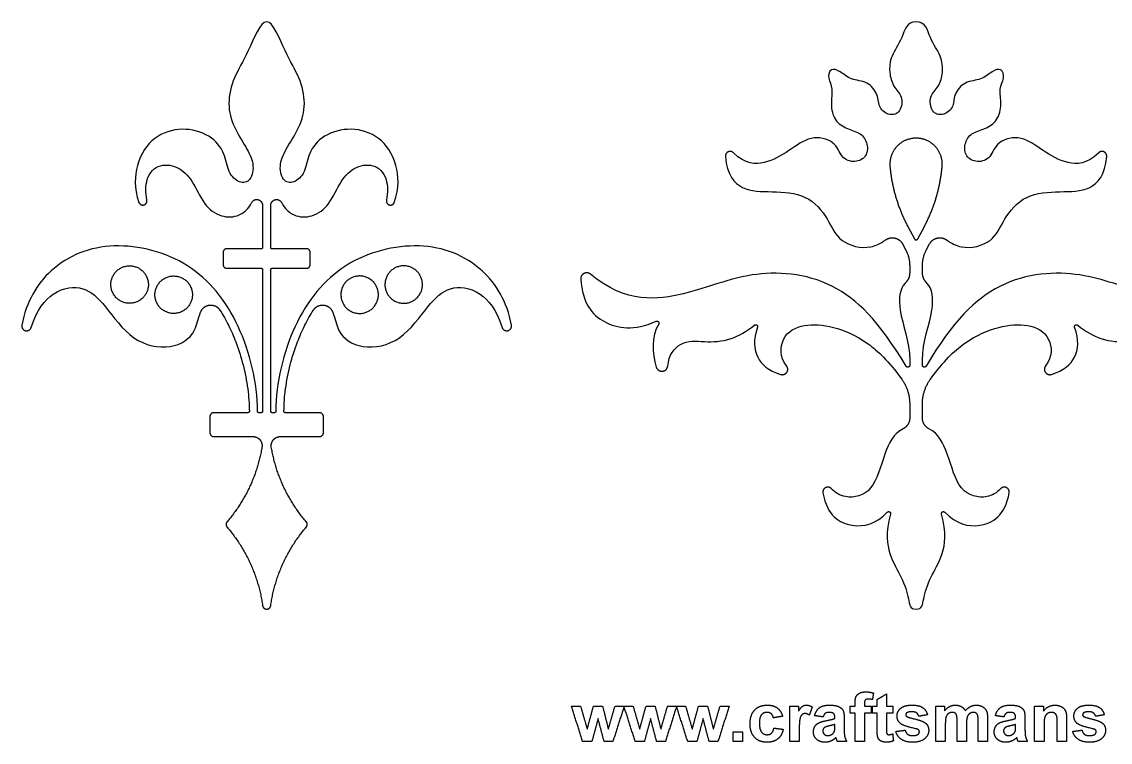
# Model space of a CAD drawing. Header units: millimetres. Extents: x -91 to 89, y -112 to 99.
# Drawn here: x -77.7 to 11.3, y -111.2 to -52.2 of the extents above; entities that cross this region are included whole.
import ezdxf

# ---------------------------------------------------------------- set-up
doc = ezdxf.new("R2010")
doc.units = ezdxf.units.MM
doc.header["$MEASUREMENT"] = 0
doc.layers.add('Layer 03', color=5, linetype='Continuous')

msp = doc.modelspace()

# ---------------------------------------------------------------- linework, layer by layer
at = {"layer": 'Layer 03'}
for p, q in [((-58.009, -67.253), (-58.009, -70.716)), ((-57.34, -70.716), (-57.34, -67.253)), ((-5.228, -68.975), (-4.685, -70)), ((-4.407, -70), (-3.864, -68.975)), ((-61.229, -71.089), (-61.229, -72.127)), ((-58.11, -70.817), (-60.957, -70.817)), ((-54.392, -70.817), (-57.239, -70.817)), ((-54.12, -72.127), (-54.12, -71.089)), ((-5.651, -70.412), (-5.382, -70.919)), ((-3.71, -70.919), (-3.441, -70.412)), ((-60.957, -72.399), (-58.11, -72.399)), ((-58.009, -72.5), (-58.009, -84.125)), ((-57.34, -84.125), (-57.34, -72.5)), ((-57.239, -72.399), (-54.392, -72.399)), ((-5.069, -72.177), (-5.069, -72.783)), ((-4.023, -72.783), (-4.023, -72.177)), ((-5.069, -79.914), (-5.069, -80.344)), ((-4.023, -80.344), (-4.023, -79.914)), ((-5.069, -83.49), (-5.069, -84.69)), ((-4.023, -84.69), (-4.023, -83.49)), ((-62.325, -84.561), (-62.325, -85.845)), ((-59.191, -84.225), (-61.989, -84.225)), ((-58.11, -84.225), (-58.32, -84.225)), ((-57.029, -84.225), (-57.239, -84.225)), ((-53.36, -84.225), (-56.158, -84.225)), ((-53.024, -85.845), (-53.024, -84.561)), ((-61.989, -86.181), (-58.791, -86.181)), ((-56.558, -86.181), (-53.36, -86.181))]:
    msp.add_line(p, q, dxfattribs=at)
for points, knots in [([(-57.674, -52.228), (-58.202, -52.228), (-59.242, -54.987), (-60.408, -56.723), (-60.939, -58.979), (-60.401, -60.869), (-59.322, -62.525), (-58.651, -63.845), (-58.935, -65.311), (-59.91, -65.515), (-60.868, -64.603), (-61.036, -62.991), (-62.2, -61.457), (-64.602, -60.791), (-66.982, -61.55), (-68.362, -63.56), (-68.545, -65.831), (-68.119, -67.013)], [597.810959, 597.810959, 597.810959, 597.810959, 598.488059, 599.165159, 599.842259, 600.519358, 601.196458, 601.873558, 602.550658, 603.227757, 603.904857, 604.581957, 605.259057, 605.936156, 606.613256, 607.290356, 607.833655, 607.833655, 607.833655, 607.833655]), ([(-47.23, -67.013), (-46.804, -65.831), (-46.987, -63.56), (-48.367, -61.55), (-50.747, -60.791), (-53.148, -61.457), (-54.313, -62.991), (-54.481, -64.603), (-55.439, -65.515), (-56.413, -65.311), (-56.698, -63.845), (-56.027, -62.525), (-54.948, -60.869), (-54.41, -58.979), (-54.941, -56.723), (-56.107, -54.987), (-57.146, -52.228), (-57.674, -52.228)], [587.788264, 587.788264, 587.788264, 587.788264, 588.331563, 589.008663, 589.685763, 590.362862, 591.039962, 591.717062, 592.394162, 593.071261, 593.748361, 594.425461, 595.10256, 595.77966, 596.45676, 597.13386, 597.810959, 597.810959, 597.810959, 597.810959]), ([(-4.546, -52.228), (-5.335, -52.228), (-5.607, -53.618), (-6.676, -55.06), (-6.762, -56.386), (-6.45, -57.561), (-5.584, -58.298), (-5.788, -59.672), (-6.682, -59.979), (-7.677, -59.283), (-7.57, -58.223), (-8.511, -57.057), (-9.911, -57.033), (-10.767, -56.235), (-11.569, -55.99), (-11.812, -56.842), (-11.307, -57.674), (-11.572, -58.952), (-11.268, -60.342), (-10.175, -61.049), (-9.013, -61.295), (-8.465, -62.231), (-8.545, -63.29), (-9.537, -63.824), (-10.703, -63.42), (-11.098, -61.963), (-13.192, -61.478), (-14.921, -62.813), (-16.759, -63.892), (-18.498, -63.933), (-19.495, -62.951)], [429.206409, 429.206409, 429.206409, 429.206409, 429.499478, 429.792547, 430.085617, 430.378686, 430.671755, 430.964824, 431.257894, 431.550963, 431.844032, 432.137102, 432.430171, 432.72324, 433.01631, 433.309379, 433.602448, 433.895517, 434.188587, 434.481656, 434.774725, 435.067795, 435.360864, 435.653933, 435.947003, 436.240072, 436.533141, 436.826211, 437.11928, 437.378298, 437.378298, 437.378298, 437.378298]), ([(10.403, -62.951), (9.405, -63.933), (7.667, -63.892), (5.829, -62.813), (4.099, -61.478), (2.006, -61.963), (1.611, -63.42), (0.445, -63.824), (-0.548, -63.29), (-0.627, -62.231), (-0.079, -61.295), (1.083, -61.049), (2.176, -60.342), (2.48, -58.952), (2.214, -57.674), (2.72, -56.842), (2.477, -55.99), (1.675, -56.235), (0.819, -57.033), (-0.581, -57.057), (-1.522, -58.223), (-1.416, -59.283), (-2.411, -59.979), (-3.304, -59.672), (-3.508, -58.298), (-2.642, -57.561), (-2.33, -56.386), (-2.416, -55.06), (-3.486, -53.618), (-3.757, -52.228), (-4.546, -52.228)], [421.034519, 421.034519, 421.034519, 421.034519, 421.293537, 421.586607, 421.879676, 422.172745, 422.465815, 422.758884, 423.051953, 423.345023, 423.638092, 423.931161, 424.22423, 424.5173, 424.810369, 425.103438, 425.396508, 425.689577, 425.982646, 426.275716, 426.568785, 426.861854, 427.154923, 427.447993, 427.741062, 428.034131, 428.327201, 428.62027, 428.913339, 429.206409, 429.206409, 429.206409, 429.206409]), ([(-67.478, -66.838), (-67.603, -66.183), (-67.553, -64.823), (-66.452, -63.779), (-64.733, -64.067), (-63.614, -65.404), (-62.736, -67.464), (-61.168, -68.33), (-59.907, -68.159), (-59.173, -67.554), (-58.908, -67.037)], [608.131167, 608.131167, 608.131167, 608.131167, 608.590663, 609.206588, 609.822513, 610.438437, 611.054362, 611.670287, 612.286212, 612.673117, 612.673117, 612.673117, 612.673117]), ([(-56.441, -67.037), (-56.176, -67.554), (-55.442, -68.159), (-54.181, -68.33), (-52.613, -67.464), (-51.734, -65.404), (-50.616, -64.067), (-48.897, -63.779), (-47.796, -64.823), (-47.746, -66.183), (-47.871, -66.838)], [582.948802, 582.948802, 582.948802, 582.948802, 583.335707, 583.951632, 584.567557, 585.183482, 585.799406, 586.415331, 587.031256, 587.490751, 587.490751, 587.490751, 587.490751]), ([(-20.142, -63.254), (-20.013, -64.79), (-18.775, -66.17), (-16.403, -66.093), (-13.398, -66.278), (-11.642, -68.402), (-10.949, -70.33), (-8.611, -70.92), (-7.493, -70.399), (-7.028, -70.077)], [437.555504, 437.555504, 437.555504, 437.555504, 438.095485, 438.682979, 439.270473, 439.857967, 440.445461, 441.032955, 441.318454, 441.318454, 441.318454, 441.318454]), ([(-2.064, -70.077), (-1.6, -70.399), (-0.481, -70.92), (1.857, -70.33), (2.55, -68.402), (4.306, -66.278), (7.311, -66.093), (9.683, -66.17), (10.92, -64.79), (11.05, -63.254)], [417.094364, 417.094364, 417.094364, 417.094364, 417.379862, 417.967356, 418.55485, 419.142344, 419.729838, 420.317332, 420.857313, 420.857313, 420.857313, 420.857313]), ([(-58.421, -84.126), (-58.437, -81.774), (-59.641, -76.724), (-63.73, -71.634), (-70.365, -69.952), (-75.39, -71.921), (-77.347, -75.14), (-77.702, -77.053)], [620.064595, 620.064595, 620.064595, 620.064595, 622.060127, 624.083897, 626.107667, 628.131437, 629.809717, 629.809717, 629.809717, 629.809717]), ([(-37.647, -77.053), (-38.001, -75.14), (-39.959, -71.921), (-44.983, -69.952), (-51.619, -71.634), (-55.708, -76.724), (-56.912, -81.774), (-56.928, -84.126)], [663.776913, 663.776913, 663.776913, 663.776913, 665.455193, 667.478962, 669.502732, 671.526502, 673.522034, 673.522034, 673.522034, 673.522034]), ([(-5.361, -80.424), (-7.581, -76.7), (-11.46, -72.874), (-18.382, -72.54), (-22.853, -74.629), (-28.296, -75.323), (-31.17, -72.896)], [443.765476, 443.765476, 443.765476, 443.765476, 445.193341, 446.792217, 448.391094, 449.901583, 449.901583, 449.901583, 449.901583]), ([(22.078, -72.896), (19.204, -75.323), (13.76, -74.629), (9.29, -72.54), (2.368, -72.874), (-1.511, -76.7), (-3.731, -80.424)], [408.511234, 408.511234, 408.511234, 408.511234, 410.021723, 411.6206, 413.219476, 414.647341, 414.647341, 414.647341, 414.647341]), ([(-76.935, -77.242), (-76.481, -75.774), (-74.988, -74.006), (-72.547, -73.802), (-70.957, -75.279), (-68.723, -78.52), (-65.39, -79.163), (-63.491, -77.889), (-63.291, -76.549), (-63.08, -75.99)], [630.16707, 630.16707, 630.16707, 630.16707, 630.99217, 632.01368, 633.035191, 634.056702, 635.078213, 636.099724, 636.687882, 636.687882, 636.687882, 636.687882]), ([(-52.269, -75.99), (-52.058, -76.549), (-51.858, -77.889), (-49.959, -79.163), (-46.625, -78.52), (-44.392, -75.279), (-42.802, -73.802), (-40.361, -74.006), (-38.868, -75.774), (-38.414, -77.242)], [656.898748, 656.898748, 656.898748, 656.898748, 657.486906, 658.508417, 659.529928, 660.551438, 661.572949, 662.59446, 663.41956, 663.41956, 663.41956, 663.41956]), ([(-31.979, -73.31), (-31.831, -75.235), (-30.376, -77.151), (-27.613, -77.538), (-25.802, -76.748)], [450.122682, 450.122682, 450.122682, 450.122682, 451.071548, 452.009291, 452.009291, 452.009291, 452.009291]), ([(-5.428, -73.613), (-5.912, -74.067), (-6.056, -76.223), (-5.069, -78.354), (-5.069, -79.914)], [442.277703, 442.277703, 442.277703, 442.277703, 442.82363, 443.605225, 443.605225, 443.605225, 443.605225]), ([(-4.023, -79.914), (-4.023, -78.354), (-3.036, -76.223), (-3.18, -74.067), (-3.664, -73.613)], [414.807592, 414.807592, 414.807592, 414.807592, 415.589187, 416.135114, 416.135114, 416.135114, 416.135114]), ([(-61.503, -75.824), (-61.244, -76.227), (-60.765, -77.078), (-60.113, -78.578), (-59.565, -80.316), (-59.192, -82.225), (-59.095, -83.507), (-59.09, -84.124)], [637.273211, 637.273211, 637.273211, 637.273211, 637.702735, 638.146408, 638.737178, 639.333392, 639.886588, 639.886588, 639.886588, 639.886588]), ([(-56.259, -84.124), (-56.254, -83.507), (-56.157, -82.225), (-55.784, -80.316), (-55.236, -78.578), (-54.584, -77.078), (-54.105, -76.227), (-53.846, -75.824)], [653.700042, 653.700042, 653.700042, 653.700042, 654.253238, 654.849452, 655.440221, 655.883894, 656.313419, 656.313419, 656.313419, 656.313419]), ([(-24.864, -80.407), (-24.771, -79.508), (-23.775, -78.23), (-21.879, -78.459), (-19.892, -78.395), (-18.409, -77.599), (-17.768, -77.059)], [453.07215, 453.07215, 453.07215, 453.07215, 453.480541, 453.971515, 454.462489, 454.843851, 454.843851, 454.843851, 454.843851]), ([(-17.519, -77.233), (-17.895, -78.265), (-17.735, -79.843), (-16.647, -80.76), (-15.624, -81.093)], [454.922436, 454.922436, 454.922436, 454.922436, 455.476891, 456.031351, 456.031351, 456.031351, 456.031351]), ([(-15.142, -80.394), (-15.73, -79.665), (-15.598, -77.802), (-13.73, -76.896), (-11.394, -77.1), (-8.79, -78.121), (-6.828, -79.965), (-5.722, -81.483)], [456.248354, 456.248354, 456.248354, 456.248354, 456.800665, 457.467115, 458.133564, 458.800013, 459.302136, 459.302136, 459.302136, 459.302136]), ([(-3.37, -81.483), (-2.265, -79.965), (-0.302, -78.121), (2.302, -77.1), (4.638, -76.896), (6.506, -77.802), (6.638, -79.665), (6.05, -80.394)], [399.110681, 399.110681, 399.110681, 399.110681, 399.612804, 400.279253, 400.945703, 401.612152, 402.164463, 402.164463, 402.164463, 402.164463]), ([(6.532, -81.093), (7.555, -80.76), (8.642, -79.843), (8.803, -78.265), (8.427, -77.233)], [402.381466, 402.381466, 402.381466, 402.381466, 402.935926, 403.490381, 403.490381, 403.490381, 403.490381]), ([(8.676, -77.059), (9.317, -77.599), (10.8, -78.395), (12.787, -78.459), (14.683, -78.23), (15.679, -79.508), (15.772, -80.407)], [403.568966, 403.568966, 403.568966, 403.568966, 403.950329, 404.441302, 404.932276, 405.340667, 405.340667, 405.340667, 405.340667]), ([(-5.603, -85.542), (-6.392, -85.925), (-7.294, -87.866), (-7.98, -90.835), (-10.128, -91.352), (-11.159, -90.792), (-11.466, -90.452)], [387.221119, 387.221119, 387.221119, 387.221119, 387.644033, 388.222946, 388.80186, 389.159843, 389.159843, 389.159843, 389.159843]), ([(2.374, -90.452), (2.067, -90.792), (1.036, -91.352), (-1.113, -90.835), (-1.798, -87.866), (-2.7, -85.925), (-3.49, -85.542)], [396.330184, 396.330184, 396.330184, 396.330184, 396.688167, 397.26708, 397.845994, 398.268908, 398.268908, 398.268908, 398.268908]), ([(-12.165, -90.793), (-11.84, -92.633), (-9.916, -93.876), (-7.808, -93.331), (-6.898, -92.371)], [389.35962, 389.35962, 389.35962, 389.35962, 390.159127, 390.878226, 390.878226, 390.878226, 390.878226]), ([(-2.194, -92.371), (-1.285, -93.331), (0.824, -93.876), (2.747, -92.633), (3.073, -90.793)], [394.611801, 394.611801, 394.611801, 394.611801, 395.3309, 396.130407, 396.130407, 396.130407, 396.130407]), ([(-6.633, -92.521), (-7.067, -94.083), (-6.74, -96.109), (-5.676, -97.653), (-5.069, -99.61), (-5.069, -100.304), (-4.546, -100.304)], [390.957857, 390.957857, 390.957857, 390.957857, 391.357336, 391.819895, 392.282454, 392.745013, 392.745013, 392.745013, 392.745013]), ([(-4.546, -100.304), (-4.023, -100.304), (-4.023, -99.61), (-3.416, -97.653), (-2.352, -96.109), (-2.025, -94.083), (-2.459, -92.521)], [392.745013, 392.745013, 392.745013, 392.745013, 393.207573, 393.670132, 394.132691, 394.53217, 394.53217, 394.53217, 394.53217])]:
    msp.add_open_spline(points, degree=3, knots=knots, dxfattribs=at)
for points, weights, knots in [([(-2.412, -64.091), (-2.326, -63.15), (-2.964, -62.452), (-3.601, -61.755), (-4.546, -61.755), (-5.491, -61.755), (-6.128, -62.452), (-6.766, -63.15), (-6.68, -64.091)], [1, 0.914977813832, 1, 0.914977813832, 1, 0.914977813832, 1, 0.914977813832, 1], [21.699506, 21.699506, 21.699506, 22.03969, 22.03969, 22.379874, 22.379874, 22.720058, 22.720058, 23.060242, 23.060242, 23.060242]), ([(-19.495, -62.951), (-19.684, -62.764), (-19.924, -62.877), (-20.164, -62.99), (-20.142, -63.254)], [1, 0.820683542488, 1, 0.820683542488, 1], [437.3782982, 437.3782982, 437.3782982, 437.4669013, 437.4669013, 437.5555045, 437.5555045, 437.5555045]), ([(11.05, -63.254), (11.072, -62.99), (10.832, -62.877), (10.592, -62.764), (10.403, -62.951)], [1, 0.820683542488, 1, 0.820683542488, 1], [420.8573128, 420.8573128, 420.8573128, 420.9459159, 420.9459159, 421.034519, 421.034519, 421.034519]), ([(-58.908, -67.037), (-58.738, -66.703), (-58.374, -66.791), (-58.009, -66.879), (-58.009, -67.253)], [1, 0.785535390589, 1, 0.785535390589, 1], [612.6731171, 612.6731171, 612.6731171, 612.8627094, 612.8627094, 613.0523016, 613.0523016, 613.0523016]), ([(-57.34, -67.253), (-57.34, -66.879), (-56.975, -66.791), (-56.611, -66.703), (-56.441, -67.037)], [1, 0.785535390589, 1, 0.785535390589, 1], [582.5696173, 582.5696173, 582.5696173, 582.7592095, 582.7592095, 582.9488017, 582.9488017, 582.9488017]), ([(-68.119, -67.013), (-68.015, -67.304), (-67.717, -67.222), (-67.42, -67.141), (-67.478, -66.838)], [1, 0.734241013648, 1, 0.734241013648, 1], [607.8336546, 607.8336546, 607.8336546, 607.982411, 607.982411, 608.1311675, 608.1311675, 608.1311675]), ([(-47.871, -66.838), (-47.929, -67.141), (-47.632, -67.222), (-47.334, -67.304), (-47.23, -67.013)], [1, 0.734241013648, 1, 0.734241013648, 1], [587.4907514, 587.4907514, 587.4907514, 587.6395078, 587.6395078, 587.7882643, 587.7882643, 587.7882643]), ([(-7.028, -70.077), (-6.678, -69.835), (-6.264, -69.935), (-5.85, -70.036), (-5.651, -70.412)], [1, 0.91213295354, 1, 0.91213295354, 1], [441.3184537, 441.3184537, 441.3184537, 441.4714247, 441.4714247, 441.6243956, 441.6243956, 441.6243956]), ([(-4.685, -70), (-4.641, -70.084), (-4.546, -70.084), (-4.452, -70.084), (-4.407, -70)], [1, 0.856849712515, 1, 0.856849712515, 1], [24.26201143, 24.26201143, 24.26201143, 24.29451153, 24.29451153, 24.32701163, 24.32701163, 24.32701163]), ([(-3.441, -70.412), (-3.242, -70.036), (-2.828, -69.935), (-2.414, -69.835), (-2.064, -70.077)], [1, 0.91213295354, 1, 0.91213295354, 1], [416.7884216, 416.7884216, 416.7884216, 416.9413925, 416.9413925, 417.0943635, 417.0943635, 417.0943635]), ([(-67.499, -74.397), (-66.841, -73.011), (-68.227, -72.352), (-69.613, -71.694), (-70.272, -73.08), (-70.93, -74.466), (-69.544, -75.125), (-68.158, -75.783), (-67.499, -74.397)], [1, 0.707106781187, 1, 0.707106781187, 1, 0.707106781187, 1, 0.707106781187, 1], [0, 0, 0, 0.720029, 0.720029, 1.440058, 1.440058, 2.160086, 2.160086, 2.880115, 2.880115, 2.880115]), ([(-47.85, -74.397), (-48.508, -73.011), (-47.122, -72.352), (-45.736, -71.694), (-45.077, -73.08), (-44.419, -74.466), (-45.805, -75.125), (-47.191, -75.783), (-47.85, -74.397)], [1, 0.707106781187, 1, 0.707106781187, 1, 0.707106781187, 1, 0.707106781187, 1], [0, 0, 0, 0.720029, 0.720029, 1.440058, 1.440058, 2.160086, 2.160086, 2.880115, 2.880115, 2.880115]), ([(-31.17, -72.896), (-31.42, -72.684), (-31.712, -72.834), (-32.004, -72.983), (-31.979, -73.31)], [1, 0.832559670401, 1, 0.832559670401, 1], [449.9015834, 449.9015834, 449.9015834, 450.0121326, 450.0121326, 450.1226819, 450.1226819, 450.1226819]), ([(-63.895, -75.229), (-63.237, -73.842), (-64.623, -73.184), (-66.009, -72.526), (-66.668, -73.912), (-67.326, -75.298), (-65.94, -75.956), (-64.554, -76.615), (-63.895, -75.229)], [1, 0.707106781187, 1, 0.707106781187, 1, 0.707106781187, 1, 0.707106781187, 1], [0, 0, 0, 0.720029, 0.720029, 1.440058, 1.440058, 2.160086, 2.160086, 2.880115, 2.880115, 2.880115]), ([(-51.454, -75.229), (-52.112, -73.842), (-50.726, -73.184), (-49.34, -72.526), (-48.681, -73.912), (-48.023, -75.298), (-49.409, -75.956), (-50.795, -76.615), (-51.454, -75.229)], [1, 0.707106781187, 1, 0.707106781187, 1, 0.707106781187, 1, 0.707106781187, 1], [0, 0, 0, 0.720029, 0.720029, 1.440058, 1.440058, 2.160086, 2.160086, 2.880115, 2.880115, 2.880115]), ([(-63.08, -75.99), (-62.886, -75.479), (-62.343, -75.422), (-61.799, -75.365), (-61.503, -75.824)], [1, 0.851507702122, 1, 0.851507702122, 1], [636.6878819, 636.6878819, 636.6878819, 636.9805463, 636.9805463, 637.2732106, 637.2732106, 637.2732106]), ([(-53.846, -75.824), (-53.55, -75.365), (-53.006, -75.422), (-52.463, -75.479), (-52.269, -75.99)], [1, 0.851507702122, 1, 0.851507702122, 1], [656.313419, 656.313419, 656.313419, 656.6060833, 656.6060833, 656.8987477, 656.8987477, 656.8987477]), ([(-77.702, -77.053), (-77.77, -77.42), (-77.408, -77.51), (-77.045, -77.599), (-76.935, -77.242)], [1, 0.727449427639, 1, 0.727449427639, 1], [629.8097167, 629.8097167, 629.8097167, 629.9883932, 629.9883932, 630.1670698, 630.1670698, 630.1670698]), ([(-38.414, -77.242), (-38.303, -77.599), (-37.941, -77.51), (-37.579, -77.42), (-37.647, -77.053)], [1, 0.727449427639, 1, 0.727449427639, 1], [663.4195598, 663.4195598, 663.4195598, 663.5982364, 663.5982364, 663.7769129, 663.7769129, 663.7769129]), ([(-25.802, -76.748), (-25.698, -76.703), (-25.622, -76.787), (-25.547, -76.871), (-25.603, -76.97)], [1, 0.810960588593, 1, 0.810960588593, 1], [452.00929112, 452.00929112, 452.00929112, 452.04679138, 452.04679138, 452.08429164, 452.08429164, 452.08429164]), ([(-17.768, -77.059), (-17.676, -76.981), (-17.577, -77.051), (-17.478, -77.12), (-17.519, -77.233)], [1, 0.793124476078, 1, 0.793124476078, 1], [454.8438511, 454.8438511, 454.8438511, 454.88314356, 454.88314356, 454.92243602, 454.92243602, 454.92243602]), ([(8.427, -77.233), (8.386, -77.12), (8.485, -77.051), (8.583, -76.981), (8.676, -77.059)], [1, 0.793124476078, 1, 0.793124476078, 1], [403.4903812, 403.4903812, 403.4903812, 403.52967366, 403.52967366, 403.56896612, 403.56896612, 403.56896612]), ([(-25.798, -80.507), (-25.677, -80.876), (-25.291, -80.835), (-24.904, -80.793), (-24.864, -80.407)], [1, 0.777176631772, 1, 0.777176631772, 1], [452.8223407, 452.8223407, 452.8223407, 452.9472453, 452.9472453, 453.0721498, 453.0721498, 453.0721498]), ([(-15.624, -81.093), (-15.31, -81.195), (-15.122, -80.923), (-14.934, -80.651), (-15.142, -80.394)], [1, 0.801435381096, 1, 0.801435381096, 1], [456.0313513, 456.0313513, 456.0313513, 456.1398528, 456.1398528, 456.2483542, 456.2483542, 456.2483542]), ([(-5.069, -80.344), (-5.069, -80.463), (-5.185, -80.495), (-5.3, -80.527), (-5.361, -80.424)], [1, 0.795455018666, 1, 0.795455018666, 1], [443.68735122, 443.68735122, 443.68735122, 443.72641352, 443.72641352, 443.76547582, 443.76547582, 443.76547582]), ([(-3.731, -80.424), (-3.792, -80.527), (-3.907, -80.495), (-4.023, -80.463), (-4.023, -80.344)], [1, 0.795455018666, 1, 0.795455018666, 1], [414.6473414, 414.6473414, 414.6473414, 414.68640369, 414.68640369, 414.72546599, 414.72546599, 414.72546599]), ([(6.05, -80.394), (5.842, -80.651), (6.03, -80.923), (6.217, -81.195), (6.532, -81.093)], [1, 0.801435381096, 1, 0.801435381096, 1], [402.164463, 402.164463, 402.164463, 402.2729644, 402.2729644, 402.3814659, 402.3814659, 402.3814659]), ([(-59.09, -84.124), (-59.09, -84.166), (-59.12, -84.196), (-59.149, -84.225), (-59.191, -84.225)], [1, 0.923161131106, 1, 0.923161131106, 1], [639.88658751, 639.88658751, 639.88658751, 639.91026183, 639.91026183, 639.93393616, 639.93393616, 639.93393616]), ([(-56.158, -84.225), (-56.2, -84.225), (-56.229, -84.196), (-56.259, -84.166), (-56.259, -84.124)], [1, 0.923161131106, 1, 0.923161131106, 1], [653.65269343, 653.65269343, 653.65269343, 653.67636776, 653.67636776, 653.70004209, 653.70004209, 653.70004209]), ([(-58.791, -86.181), (-58.446, -86.181), (-58.224, -86.444), (-58.001, -86.707), (-58.057, -87.047)], [1, 0.907307076305, 1, 0.907307076305, 1], [641.9485602, 641.9485602, 641.9485602, 642.1413633, 642.1413633, 642.3341663, 642.3341663, 642.3341663]), ([(-57.292, -87.047), (-57.348, -86.707), (-57.125, -86.444), (-56.903, -86.181), (-56.558, -86.181)], [1, 0.907307076305, 1, 0.907307076305, 1], [651.2524633, 651.2524633, 651.2524633, 651.4452663, 651.4452663, 651.6380694, 651.6380694, 651.6380694]), ([(-11.466, -90.452), (-11.67, -90.225), (-11.944, -90.359), (-12.218, -90.493), (-12.165, -90.793)], [1, 0.798684498977, 1, 0.798684498977, 1], [389.1598433, 389.1598433, 389.1598433, 389.2597316, 389.2597316, 389.3596199, 389.3596199, 389.3596199]), ([(3.073, -90.793), (3.126, -90.493), (2.852, -90.359), (2.578, -90.225), (2.374, -90.452)], [1, 0.798684498977, 1, 0.798684498977, 1], [396.130407, 396.130407, 396.130407, 396.2302953, 396.2302953, 396.3301836, 396.3301836, 396.3301836]), ([(-6.898, -92.371), (-6.814, -92.282), (-6.707, -92.343), (-6.6, -92.403), (-6.633, -92.521)], [1, 0.787787185576, 1, 0.787787185576, 1], [390.87822609, 390.87822609, 390.87822609, 390.91804138, 390.91804138, 390.95785667, 390.95785667, 390.95785667]), ([(-2.459, -92.521), (-2.492, -92.403), (-2.385, -92.343), (-2.278, -92.282), (-2.194, -92.371)], [1, 0.787787185576, 1, 0.787787185576, 1], [394.53217025, 394.53217025, 394.53217025, 394.57198554, 394.57198554, 394.61180083, 394.61180083, 394.61180083]), ([(-58.009, -100.013), (-57.968, -100.304), (-57.674, -100.304), (-57.381, -100.304), (-57.34, -100.013)], [1, 0.75475483498, 1, 0.75475483498, 1], [646.6488027, 646.6488027, 646.6488027, 646.7933151, 646.7933151, 646.9378274, 646.9378274, 646.9378274])]:
    msp.add_rational_spline(points, weights, degree=2, knots=knots, dxfattribs=at)
for points, weights in [([(-6.68, -64.091), (-6.445, -66.679), (-5.228, -68.975)], [1, 0.980375418364, 1]), ([(-3.864, -68.975), (-2.647, -66.679), (-2.412, -64.091)], [1, 0.980375418365, 1]), ([(-60.957, -70.817), (-61.229, -70.817), (-61.229, -71.089)], [1, 0.707106781187, 1]), ([(-58.009, -70.716), (-58.009, -70.817), (-58.11, -70.817)], [1, 0.707106781185, 1]), ([(-57.239, -70.817), (-57.34, -70.817), (-57.34, -70.716)], [1, 0.707106781185, 1]), ([(-54.12, -71.089), (-54.12, -70.817), (-54.392, -70.817)], [1, 0.707106781186, 1]), ([(-5.382, -70.919), (-5.069, -71.509), (-5.069, -72.177)], [1, 0.970444641842, 1]), ([(-4.023, -72.177), (-4.023, -71.509), (-3.71, -70.919)], [1, 0.970444641842, 1]), ([(-61.229, -72.127), (-61.229, -72.399), (-60.957, -72.399)], [1, 0.707106781187, 1]), ([(-54.392, -72.399), (-54.12, -72.399), (-54.12, -72.127)], [1, 0.707106781187, 1]), ([(-58.11, -72.399), (-58.009, -72.399), (-58.009, -72.5)], [1, 0.707106781187, 1]), ([(-57.34, -72.5), (-57.34, -72.399), (-57.239, -72.399)], [1, 0.707106781187, 1]), ([(-5.069, -72.783), (-5.069, -73.276), (-5.428, -73.613)], [1, 0.917806467138, 1]), ([(-3.664, -73.613), (-4.023, -73.276), (-4.023, -72.783)], [1, 0.917806467138, 1]), ([(-5.722, -81.483), (-5.069, -82.38), (-5.069, -83.49)], [1, 0.950906016691, 1]), ([(-4.023, -83.49), (-4.023, -82.38), (-3.37, -81.483)], [1, 0.950906016691, 1]), ([(-61.989, -84.225), (-62.325, -84.225), (-62.325, -84.561)], [1, 0.707106781186, 1]), ([(-58.32, -84.225), (-58.42, -84.225), (-58.421, -84.126)], [1, 0.709581203343, 1]), ([(-58.009, -84.125), (-58.009, -84.225), (-58.11, -84.225)], [1, 0.707106781188, 1]), ([(-57.239, -84.225), (-57.34, -84.225), (-57.34, -84.125)], [1, 0.707106781188, 1]), ([(-56.928, -84.126), (-56.929, -84.225), (-57.029, -84.225)], [1, 0.709581203343, 1]), ([(-53.024, -84.561), (-53.024, -84.225), (-53.36, -84.225)], [1, 0.707106781187, 1]), ([(-5.069, -84.69), (-5.069, -85.283), (-5.603, -85.542)], [1, 0.847505321462, 1]), ([(-3.49, -85.542), (-4.023, -85.283), (-4.023, -84.69)], [1, 0.847505321462, 1]), ([(-62.325, -85.845), (-62.325, -86.181), (-61.989, -86.181)], [1, 0.707107060511, 0.999999441351]), ([(-53.36, -86.181), (-53.024, -86.181), (-53.024, -85.845)], [0.999999720676, 0.707106920849, 1]), ([(-58.057, -87.047), (-58.632, -90.498), (-60.912, -93.153)], [1, 0.963176323131, 1]), ([(-54.437, -93.153), (-56.717, -90.498), (-57.292, -87.047)], [1, 0.963176323078, 1]), ([(-60.912, -93.153), (-61.101, -93.373), (-60.912, -93.594)], [1, 0.758689175746, 1]), ([(-54.437, -93.594), (-54.248, -93.373), (-54.437, -93.153)], [1, 0.758685471468, 1]), ([(-60.912, -93.594), (-58.521, -96.378), (-58.009, -100.013)], [1, 0.959698468366, 1]), ([(-57.34, -100.013), (-56.828, -96.378), (-54.437, -93.594)], [1, 0.959698511524, 1])]:
    msp.add_rational_spline(points, weights, degree=2, dxfattribs=at)
for points, degree in [([(-25.603, -76.97), (-26.189, -77.999), (-26.183, -79.33), (-25.798, -80.507)], 3), ([(-9.536, -108.021), (-9.536, -107.659), (-9.459, -107.481)], 2), ([(-9.459, -107.481), (-9.383, -107.302), (-9.178, -107.19)], 2), ([(-9.178, -107.19), (-8.973, -107.077), (-8.659, -107.077)], 2), ([(-8.699, -107.746), (-8.77, -107.822), (-8.77, -108.038)], 2), ([(-8.463, -107.67), (-8.628, -107.67), (-8.699, -107.746)], 2), ([(-8.659, -107.077), (-8.338, -107.077), (-8.03, -107.176)], 2), ([(-8.116, -107.713), (-8.297, -107.67), (-8.463, -107.67)], 2), ([(-8.03, -107.176), (-8.073, -107.445), (-8.116, -107.713)], 2), ([(-7.733, -107.695), (-7.351, -107.472), (-6.968, -107.25)], 2), ([(-7.733, -108.238), (-7.733, -107.966), (-7.733, -107.695)], 2), ([(-6.968, -107.25), (-6.968, -107.744), (-6.968, -108.238)], 2), ([(-31.823, -111.127), (-32.284, -109.682), (-32.746, -108.238)], 2), ([(-32.746, -108.238), (-32.371, -108.238), (-31.996, -108.238)], 2), ([(-31.996, -108.238), (-31.723, -109.184), (-31.449, -110.131)], 2), ([(-31.449, -110.131), (-31.193, -109.184), (-30.936, -108.238)], 2), ([(-30.936, -108.238), (-30.565, -108.238), (-30.194, -108.238)], 2), ([(-30.194, -108.238), (-29.958, -109.184), (-29.721, -110.131)], 2), ([(-29.721, -110.131), (-29.447, -109.184), (-29.173, -108.238)], 2), ([(-28.425, -108.238), (-28.885, -109.682), (-29.346, -111.127)], 2), ([(-29.173, -108.238), (-28.799, -108.238), (-28.425, -108.238)], 2), ([(-27.526, -111.127), (-27.988, -109.682), (-28.449, -108.238)], 2), ([(-28.449, -108.238), (-28.075, -108.238), (-27.7, -108.238)], 2), ([(-27.7, -108.238), (-27.426, -109.184), (-27.153, -110.131)], 2), ([(-27.153, -110.131), (-26.896, -109.184), (-26.64, -108.238)], 2), ([(-26.64, -108.238), (-26.269, -108.238), (-25.898, -108.238)], 2), ([(-25.898, -108.238), (-25.661, -109.184), (-25.425, -110.131)], 2), ([(-25.425, -110.131), (-25.151, -109.184), (-24.876, -108.238)], 2), ([(-24.128, -108.238), (-24.589, -109.682), (-25.049, -111.127)], 2), ([(-24.876, -108.238), (-24.502, -108.238), (-24.128, -108.238)], 2), ([(-23.23, -111.127), (-23.692, -109.682), (-24.153, -108.238)], 2), ([(-24.153, -108.238), (-23.778, -108.238), (-23.403, -108.238)], 2), ([(-23.403, -108.238), (-23.13, -109.184), (-22.857, -110.131)], 2), ([(-22.857, -110.131), (-22.6, -109.184), (-22.344, -108.238)], 2), ([(-22.344, -108.238), (-21.973, -108.238), (-21.602, -108.238)], 2), ([(-21.602, -108.238), (-21.365, -109.184), (-21.128, -110.131)], 2), ([(-21.128, -110.131), (-20.854, -109.184), (-20.58, -108.238)], 2), ([(-19.832, -108.238), (-20.293, -109.682), (-20.753, -111.127)], 2), ([(-20.58, -108.238), (-20.206, -108.238), (-19.832, -108.238)], 2), ([(-18.128, -109.685), (-18.128, -108.966), (-17.753, -108.565)], 2), ([(-17.753, -108.565), (-17.378, -108.164), (-16.738, -108.164)], 2), ([(-16.738, -108.164), (-16.215, -108.164), (-15.906, -108.39)], 2), ([(-15.906, -108.39), (-15.597, -108.615), (-15.462, -109.077)], 2), ([(-14.869, -111.127), (-14.869, -109.682), (-14.869, -108.238)], 2), ([(-14.869, -108.238), (-14.511, -108.238), (-14.153, -108.238)], 2), ([(-14.153, -108.238), (-14.153, -108.442), (-14.153, -108.646)], 2), ([(-14.153, -108.646), (-13.979, -108.357), (-13.839, -108.26)], 2), ([(-13.839, -108.26), (-13.7, -108.164), (-13.523, -108.164)], 2), ([(-13.523, -108.164), (-13.273, -108.164), (-13.042, -108.309)], 2), ([(-13.042, -108.309), (-13.159, -108.644), (-13.276, -108.979)], 2), ([(-12.844, -109.028), (-12.73, -108.587), (-12.45, -108.376)], 2), ([(-12.45, -108.376), (-12.169, -108.164), (-11.617, -108.164)], 2), ([(-11.617, -108.164), (-11.116, -108.164), (-10.87, -108.285)], 2), ([(-10.87, -108.285), (-10.625, -108.407), (-10.525, -108.593)], 2), ([(-10.525, -108.593), (-10.425, -108.78), (-10.425, -109.28)], 2), ([(-9.931, -108.238), (-9.733, -108.238), (-9.536, -108.238)], 2), ([(-9.931, -108.831), (-9.931, -108.534), (-9.931, -108.238)], 2), ([(-9.536, -108.238), (-9.536, -108.13), (-9.536, -108.021)], 2), ([(-8.77, -108.038), (-8.77, -108.138), (-8.77, -108.238)], 2), ([(-8.77, -108.238), (-8.499, -108.238), (-8.227, -108.238)], 2), ([(-8.227, -108.238), (-8.227, -108.534), (-8.227, -108.831)], 2), ([(-8.104, -108.831), (-8.104, -108.534), (-8.104, -108.238)], 2), ([(-8.104, -108.238), (-7.918, -108.238), (-7.733, -108.238)], 2), ([(-6.968, -108.238), (-6.709, -108.238), (-6.449, -108.238)], 2), ([(-6.449, -108.238), (-6.449, -108.534), (-6.449, -108.831)], 2), ([(-6.104, -109.058), (-6.104, -108.679), (-5.807, -108.422)], 2), ([(-5.807, -108.422), (-5.511, -108.164), (-4.888, -108.164)], 2), ([(-4.888, -108.164), (-4.295, -108.164), (-4.007, -108.363)], 2), ([(-4.007, -108.363), (-3.719, -108.563), (-3.61, -108.954)], 2), ([(-2.918, -108.238), (-2.573, -108.238), (-2.227, -108.238)], 2), ([(-2.918, -111.127), (-2.918, -109.682), (-2.918, -108.238)], 2), ([(-2.227, -108.63), (-1.85, -108.164), (-1.329, -108.164)], 2), ([(-2.227, -108.238), (-2.227, -108.434), (-2.227, -108.63)], 2), ([(-1.329, -108.164), (-1.052, -108.164), (-0.848, -108.28)], 2), ([(-0.848, -108.28), (-0.645, -108.395), (-0.515, -108.63)], 2), ([(-0.515, -108.63), (-0.325, -108.395), (-0.106, -108.28)], 2), ([(-0.106, -108.28), (0.113, -108.164), (0.362, -108.164)], 2), ([(0.362, -108.164), (0.679, -108.164), (0.898, -108.293)], 2), ([(0.898, -108.293), (1.117, -108.423), (1.225, -108.674)], 2), ([(1.946, -109.028), (2.06, -108.587), (2.341, -108.376)], 2), ([(2.341, -108.376), (2.621, -108.164), (3.173, -108.164)], 2), ([(3.173, -108.164), (3.675, -108.164), (3.92, -108.285)], 2), ([(3.92, -108.285), (4.165, -108.407), (4.265, -108.593)], 2), ([(4.265, -108.593), (4.365, -108.78), (4.365, -109.28)], 2), ([(5.156, -111.127), (5.156, -109.682), (5.156, -108.238)], 2), ([(5.156, -108.238), (5.514, -108.238), (5.872, -108.238)], 2), ([(5.872, -108.659), (6.245, -108.164), (6.813, -108.164)], 2), ([(5.872, -108.238), (5.872, -108.449), (5.872, -108.659)], 2), ([(6.813, -108.164), (7.063, -108.164), (7.27, -108.255)], 2), ([(7.27, -108.255), (7.477, -108.347), (7.583, -108.488)], 2), ([(7.583, -108.488), (7.69, -108.63), (7.731, -108.81)], 2), ([(8.365, -109.058), (8.365, -108.679), (8.662, -108.422)], 2), ([(8.662, -108.422), (8.958, -108.164), (9.581, -108.164)], 2), ([(9.581, -108.164), (10.174, -108.164), (10.462, -108.363)], 2), ([(10.462, -108.363), (10.751, -108.563), (10.859, -108.954)], 2), ([(-30.56, -109.269), (-30.813, -110.198), (-31.065, -111.127)], 2), ([(-30.071, -111.127), (-30.316, -110.198), (-30.56, -109.269)], 2), ([(-26.264, -109.269), (-26.516, -110.198), (-26.769, -111.127)], 2), ([(-25.775, -111.127), (-26.02, -110.198), (-26.264, -109.269)], 2), ([(-21.968, -109.269), (-22.22, -110.198), (-22.472, -111.127)], 2), ([(-21.479, -111.127), (-21.723, -110.198), (-21.968, -109.269)], 2), ([(-17.195, -108.957), (-17.363, -109.158), (-17.363, -109.628)], 2), ([(-16.744, -108.756), (-17.026, -108.756), (-17.195, -108.957)], 2), ([(-16.398, -108.868), (-16.531, -108.756), (-16.744, -108.756)], 2), ([(-16.227, -109.201), (-16.265, -108.98), (-16.398, -108.868)], 2), ([(-15.462, -109.077), (-15.844, -109.139), (-16.227, -109.201)], 2), ([(-14.043, -109.264), (-14.104, -109.495), (-14.104, -110.233)], 2), ([(-13.876, -108.944), (-13.982, -109.032), (-14.043, -109.264)], 2), ([(-13.618, -108.855), (-13.77, -108.855), (-13.876, -108.944)], 2), ([(-13.276, -108.979), (-13.46, -108.855), (-13.618, -108.855)], 2), ([(-12.153, -109.127), (-12.499, -109.077), (-12.844, -109.028)], 2), ([(-12.509, -109.616), (-12.303, -109.514), (-11.915, -109.438)], 2), ([(-11.979, -108.839), (-12.086, -108.921), (-12.153, -109.127)], 2), ([(-11.679, -108.756), (-11.871, -108.756), (-11.979, -108.839)], 2), ([(-11.915, -109.438), (-11.392, -109.337), (-11.19, -109.25)], 2), ([(-11.293, -108.852), (-11.395, -108.756), (-11.679, -108.756)], 2), ([(-11.19, -109.173), (-11.19, -108.948), (-11.293, -108.852)], 2), ([(-11.19, -109.25), (-11.19, -109.211), (-11.19, -109.173)], 2), ([(-10.425, -109.28), (-10.425, -109.727), (-10.425, -110.175)], 2), ([(-9.536, -108.831), (-9.733, -108.831), (-9.931, -108.831)], 2), ([(-9.536, -111.127), (-9.536, -109.979), (-9.536, -108.831)], 2), ([(-8.227, -108.831), (-8.499, -108.831), (-8.77, -108.831)], 2), ([(-8.77, -108.831), (-8.77, -109.979), (-8.77, -111.127)], 2), ([(-7.733, -108.831), (-7.918, -108.831), (-8.104, -108.831)], 2), ([(-7.733, -110.104), (-7.733, -109.467), (-7.733, -108.831)], 2), ([(-6.449, -108.831), (-6.709, -108.831), (-6.968, -108.831)], 2), ([(-6.968, -108.831), (-6.968, -109.427), (-6.968, -110.023)], 2), ([(-5.761, -109.713), (-6.104, -109.477), (-6.104, -109.058)], 2), ([(-5.301, -108.793), (-5.388, -108.854), (-5.388, -108.95)], 2), ([(-5.388, -108.95), (-5.388, -109.033), (-5.312, -109.092)], 2), ([(-5.312, -109.092), (-5.209, -109.169), (-4.6, -109.31)], 2), ([(-4.869, -108.707), (-5.17, -108.707), (-5.301, -108.793)], 2), ([(-4.501, -108.803), (-4.63, -108.707), (-4.869, -108.707)], 2), ([(-4.6, -109.31), (-3.991, -109.451), (-3.75, -109.654)], 2), ([(-4.326, -109.077), (-4.372, -108.898), (-4.501, -108.803)], 2), ([(-3.61, -108.954), (-3.968, -109.016), (-4.326, -109.077)], 2), ([(-2.093, -109.127), (-2.153, -109.306), (-2.153, -109.722)], 2), ([(-1.894, -108.852), (-2.033, -108.947), (-2.093, -109.127)], 2), ([(-1.582, -108.756), (-1.756, -108.756), (-1.894, -108.852)], 2), ([(-1.354, -108.816), (-1.438, -108.756), (-1.582, -108.756)], 2), ([(-1.23, -108.999), (-1.27, -108.876), (-1.354, -108.816)], 2), ([(-1.19, -109.543), (-1.19, -109.121), (-1.23, -108.999)], 2), ([(-0.363, -109.141), (-0.425, -109.331), (-0.425, -109.739)], 2), ([(-0.161, -108.854), (-0.301, -108.952), (-0.363, -109.141)], 2), ([(0.137, -108.756), (-0.021, -108.756), (-0.161, -108.854)], 2), ([(0.46, -108.92), (0.355, -108.756), (0.137, -108.756)], 2), ([(0.538, -109.475), (0.538, -109.045), (0.46, -108.92)], 2), ([(0.538, -111.127), (0.538, -110.301), (0.538, -109.475)], 2), ([(1.225, -108.674), (1.304, -108.859), (1.304, -109.274)], 2), ([(1.304, -109.274), (1.304, -110.2), (1.304, -111.127)], 2), ([(2.637, -109.127), (2.291, -109.077), (1.946, -109.028)], 2), ([(2.281, -109.616), (2.487, -109.514), (2.875, -109.438)], 2), ([(2.811, -108.839), (2.704, -108.921), (2.637, -109.127)], 2), ([(3.111, -108.756), (2.919, -108.756), (2.811, -108.839)], 2), ([(2.875, -109.438), (3.398, -109.337), (3.6, -109.25)], 2), ([(3.498, -108.852), (3.395, -108.756), (3.111, -108.756)], 2), ([(3.6, -109.173), (3.6, -108.948), (3.498, -108.852)], 2), ([(3.6, -109.25), (3.6, -109.211), (3.6, -109.173)], 2), ([(4.365, -109.28), (4.365, -109.727), (4.365, -110.175)], 2), ([(5.979, -109.154), (5.921, -109.333), (5.921, -109.818)], 2), ([(6.191, -108.865), (6.036, -108.974), (5.979, -109.154)], 2), ([(6.542, -108.756), (6.347, -108.756), (6.191, -108.865)], 2), ([(6.803, -108.833), (6.694, -108.756), (6.542, -108.756)], 2), ([(6.959, -109.046), (6.911, -108.909), (6.803, -108.833)], 2), ([(7.007, -109.652), (7.007, -109.184), (6.959, -109.046)], 2), ([(7.731, -108.81), (7.773, -108.991), (7.773, -109.326)], 2), ([(7.773, -109.326), (7.773, -110.227), (7.773, -111.127)], 2), ([(8.708, -109.713), (8.365, -109.477), (8.365, -109.058)], 2), ([(9.168, -108.793), (9.082, -108.854), (9.082, -108.95)], 2), ([(9.082, -108.95), (9.082, -109.033), (9.158, -109.092)], 2), ([(9.158, -109.092), (9.261, -109.169), (9.869, -109.31)], 2), ([(9.6, -108.707), (9.299, -108.707), (9.168, -108.793)], 2), ([(9.968, -108.803), (9.839, -108.707), (9.6, -108.707)], 2), ([(9.869, -109.31), (10.478, -109.451), (10.719, -109.654)], 2), ([(10.143, -109.077), (10.097, -108.898), (9.968, -108.803)], 2), ([(10.859, -108.954), (10.501, -109.016), (10.143, -109.077)], 2), ([(-19.511, -111.127), (-19.511, -110.744), (-19.511, -110.361)], 2), ([(-19.511, -110.361), (-19.128, -110.361), (-18.746, -110.361)], 2), ([(-18.746, -110.361), (-18.746, -110.744), (-18.746, -111.127)], 2), ([(-17.753, -110.799), (-18.128, -110.396), (-18.128, -109.685)], 2), ([(-17.363, -109.628), (-17.363, -110.152), (-17.191, -110.368)], 2), ([(-17.191, -110.368), (-17.018, -110.584), (-16.728, -110.584)], 2), ([(-16.373, -110.461), (-16.235, -110.339), (-16.178, -110.04)], 2), ([(-16.178, -110.04), (-15.795, -110.09), (-15.412, -110.139)], 2), ([(-15.412, -110.139), (-15.529, -110.665), (-15.859, -110.933)], 2), ([(-14.104, -110.233), (-14.104, -110.68), (-14.104, -111.127)], 2), ([(-12.943, -110.347), (-12.943, -110.102), (-12.829, -109.91)], 2), ([(-12.687, -110.959), (-12.943, -110.717), (-12.943, -110.347)], 2), ([(-12.829, -109.91), (-12.715, -109.718), (-12.509, -109.616)], 2), ([(-12.034, -109.994), (-12.178, -110.1), (-12.178, -110.263)], 2), ([(-12.178, -110.263), (-12.178, -110.424), (-12.063, -110.541)], 2), ([(-11.636, -109.861), (-11.94, -109.929), (-12.034, -109.994)], 2), ([(-11.19, -109.744), (-11.331, -109.793), (-11.636, -109.861)], 2), ([(-11.393, -110.522), (-11.26, -110.418), (-11.219, -110.269)], 2), ([(-11.219, -110.269), (-11.19, -110.171), (-11.19, -109.896)], 2), ([(-11.19, -109.896), (-11.19, -109.82), (-11.19, -109.744)], 2), ([(-10.425, -110.175), (-10.425, -110.557), (-10.383, -110.738)], 2), ([(-7.709, -110.648), (-7.733, -110.513), (-7.733, -110.104)], 2), ([(-6.968, -110.023), (-6.968, -110.386), (-6.953, -110.446)], 2), ([(-6.202, -110.312), (-5.82, -110.263), (-5.437, -110.213)], 2), ([(-5.754, -110.962), (-6.097, -110.722), (-6.202, -110.312)], 2), ([(-4.587, -110.091), (-5.513, -109.883), (-5.761, -109.713)], 2), ([(-5.437, -110.213), (-5.388, -110.432), (-5.239, -110.545)], 2), ([(-4.331, -110.193), (-4.388, -110.138), (-4.587, -110.091)], 2), ([(-4.377, -110.547), (-4.276, -110.469), (-4.276, -110.339)], 2), ([(-4.276, -110.339), (-4.276, -110.251), (-4.331, -110.193)], 2), ([(-3.511, -110.226), (-3.511, -110.626), (-3.842, -110.913)], 2), ([(-3.75, -109.654), (-3.511, -109.859), (-3.511, -110.226)], 2), ([(-2.153, -109.722), (-2.153, -110.425), (-2.153, -111.127)], 2), ([(-1.19, -111.127), (-1.19, -110.335), (-1.19, -109.543)], 2), ([(-0.425, -109.739), (-0.425, -110.433), (-0.425, -111.127)], 2), ([(1.847, -110.347), (1.847, -110.102), (1.961, -109.91)], 2), ([(2.103, -110.959), (1.847, -110.717), (1.847, -110.347)], 2), ([(1.961, -109.91), (2.075, -109.718), (2.281, -109.616)], 2), ([(2.756, -109.994), (2.612, -110.1), (2.612, -110.263)], 2), ([(2.612, -110.263), (2.612, -110.424), (2.727, -110.541)], 2), ([(3.154, -109.861), (2.85, -109.929), (2.756, -109.994)], 2), ([(3.6, -109.744), (3.459, -109.793), (3.154, -109.861)], 2), ([(3.397, -110.522), (3.53, -110.418), (3.571, -110.269)], 2), ([(3.571, -110.269), (3.6, -110.171), (3.6, -109.896)], 2), ([(3.6, -109.896), (3.6, -109.82), (3.6, -109.744)], 2), ([(4.365, -110.175), (4.365, -110.557), (4.407, -110.738)], 2), ([(5.921, -109.818), (5.921, -110.472), (5.921, -111.127)], 2), ([(7.007, -111.127), (7.007, -110.389), (7.007, -109.652)], 2), ([(8.267, -110.312), (8.649, -110.263), (9.032, -110.213)], 2), ([(8.716, -110.962), (8.372, -110.722), (8.267, -110.312)], 2), ([(9.882, -110.091), (8.957, -109.883), (8.708, -109.713)], 2), ([(9.032, -110.213), (9.081, -110.432), (9.23, -110.545)], 2), ([(10.138, -110.193), (10.081, -110.138), (9.882, -110.091)], 2), ([(10.092, -110.547), (10.193, -110.469), (10.193, -110.339)], 2), ([(10.193, -110.339), (10.193, -110.251), (10.138, -110.193)], 2), ([(10.958, -110.226), (10.958, -110.626), (10.627, -110.913)], 2), ([(10.719, -109.654), (10.958, -109.859), (10.958, -110.226)], 2), ([(-31.065, -111.127), (-31.444, -111.127), (-31.823, -111.127)], 2), ([(-29.346, -111.127), (-29.708, -111.127), (-30.071, -111.127)], 2), ([(-26.769, -111.127), (-27.148, -111.127), (-27.526, -111.127)], 2), ([(-25.049, -111.127), (-25.412, -111.127), (-25.775, -111.127)], 2), ([(-22.472, -111.127), (-22.851, -111.127), (-23.23, -111.127)], 2), ([(-20.753, -111.127), (-21.116, -111.127), (-21.479, -111.127)], 2), ([(-18.746, -111.127), (-19.128, -111.127), (-19.511, -111.127)], 2), ([(-16.746, -111.201), (-17.378, -111.201), (-17.753, -110.799)], 2), ([(-15.859, -110.933), (-16.19, -111.201), (-16.746, -111.201)], 2), ([(-16.728, -110.584), (-16.511, -110.584), (-16.373, -110.461)], 2), ([(-14.104, -111.127), (-14.486, -111.127), (-14.869, -111.127)], 2), ([(-11.986, -111.201), (-12.43, -111.201), (-12.687, -110.959)], 2), ([(-12.063, -110.541), (-11.949, -110.658), (-11.771, -110.658)], 2), ([(-11.511, -111.104), (-11.733, -111.201), (-11.986, -111.201)], 2), ([(-11.771, -110.658), (-11.573, -110.658), (-11.393, -110.522)], 2), ([(-11.093, -110.814), (-11.288, -111.007), (-11.511, -111.104)], 2), ([(-11.066, -110.903), (-11.085, -110.836), (-11.093, -110.814)], 2), ([(-10.993, -111.127), (-11.022, -111.051), (-11.066, -110.903)], 2), ([(-10.227, -111.127), (-10.61, -111.127), (-10.993, -111.127)], 2), ([(-10.383, -110.738), (-10.341, -110.92), (-10.227, -111.127)], 2), ([(-8.77, -111.127), (-9.153, -111.127), (-9.536, -111.127)], 2), ([(-7.603, -110.949), (-7.68, -110.838), (-7.709, -110.648)], 2), ([(-7.363, -111.131), (-7.527, -111.06), (-7.603, -110.949)], 2), ([(-6.996, -111.201), (-7.199, -111.201), (-7.363, -111.131)], 2), ([(-6.4, -111.09), (-6.663, -111.201), (-6.996, -111.201)], 2), ([(-6.953, -110.446), (-6.939, -110.506), (-6.887, -110.545)], 2), ([(-6.887, -110.545), (-6.836, -110.584), (-6.761, -110.584)], 2), ([(-6.761, -110.584), (-6.658, -110.584), (-6.462, -110.511)], 2), ([(-6.462, -110.511), (-6.431, -110.8), (-6.4, -111.09)], 2), ([(-4.822, -111.201), (-5.41, -111.201), (-5.754, -110.962)], 2), ([(-5.239, -110.545), (-5.09, -110.658), (-4.822, -110.658)], 2), ([(-4.822, -110.658), (-4.526, -110.658), (-4.377, -110.547)], 2), ([(-3.842, -110.913), (-4.173, -111.201), (-4.822, -111.201)], 2), ([(-2.153, -111.127), (-2.536, -111.127), (-2.918, -111.127)], 2), ([(-0.425, -111.127), (-0.807, -111.127), (-1.19, -111.127)], 2), ([(1.304, -111.127), (0.921, -111.127), (0.538, -111.127)], 2), ([(2.805, -111.201), (2.36, -111.201), (2.103, -110.959)], 2), ([(2.727, -110.541), (2.842, -110.658), (3.019, -110.658)], 2), ([(3.279, -111.104), (3.057, -111.201), (2.805, -111.201)], 2), ([(3.019, -110.658), (3.217, -110.658), (3.397, -110.522)], 2), ([(3.697, -110.814), (3.502, -111.007), (3.279, -111.104)], 2), ([(3.724, -110.903), (3.705, -110.836), (3.697, -110.814)], 2), ([(3.798, -111.127), (3.768, -111.051), (3.724, -110.903)], 2), ([(4.563, -111.127), (4.18, -111.127), (3.798, -111.127)], 2), ([(4.407, -110.738), (4.449, -110.92), (4.563, -111.127)], 2), ([(5.921, -111.127), (5.538, -111.127), (5.156, -111.127)], 2), ([(7.773, -111.127), (7.39, -111.127), (7.007, -111.127)], 2), ([(9.647, -111.201), (9.059, -111.201), (8.716, -110.962)], 2), ([(9.23, -110.545), (9.379, -110.658), (9.647, -110.658)], 2), ([(9.647, -110.658), (9.943, -110.658), (10.092, -110.547)], 2), ([(10.627, -110.913), (10.296, -111.201), (9.647, -111.201)], 2)]:
    msp.add_open_spline(points, degree=degree, dxfattribs=at)

doc.saveas('drawing.dxf')
